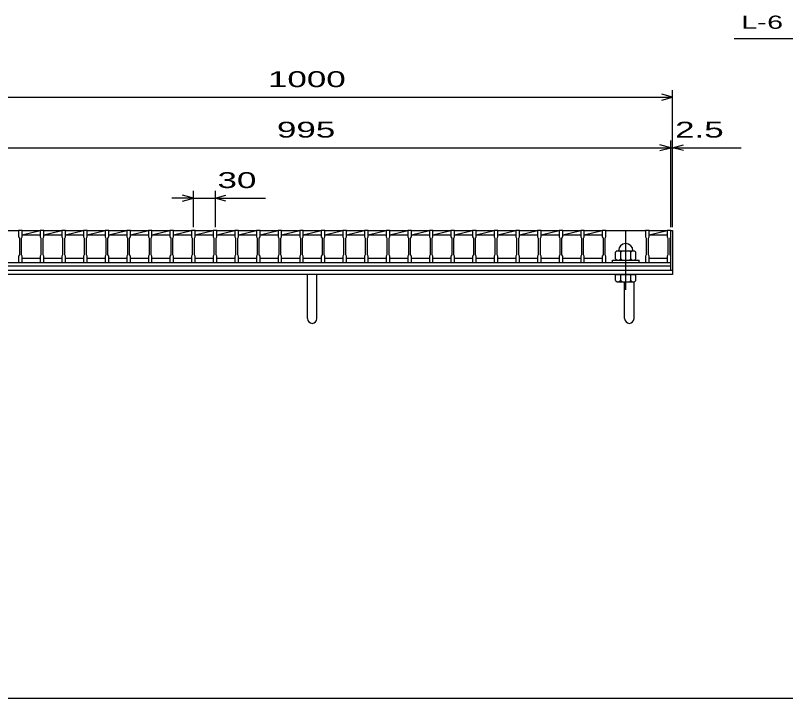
# Model space of a CAD drawing. Units: millimetres, scale not verified. Extents: x -1820 to 1731, y -1282 to 1054.
# Drawn here: x -1262 to -194, y -1146 to -199 of the extents above; entities that cross this region are included whole.
import ezdxf
from ezdxf.enums import TextEntityAlignment as Align

# ---------------------------------------------------------------- set-up
doc = ezdxf.new("R2010")
doc.units = ezdxf.units.MM
doc.header["$LTSCALE"] = 10
doc.linetypes.add('CHAIN', pattern=[18.5, 12, -1.5, 3.5, -1.5])
for name, color, linetype, lineweight in [('0_2', 150, 'Continuous', 25), ('16', 3, 'Continuous', 25), ('19', 6, 'Continuous', 25), ('22', 4, 'Continuous', 25)]:
    doc.layers.add(name, color=color, linetype=linetype, lineweight=lineweight)
doc.styles.add('ベクトル', font='')
doc.styles.get('ベクトル').set_extended_font_data('ベクトル')

msp = doc.modelspace()

# ---------------------------------------------------------------- linework, layer by layer
at = {"layer": '0_2'}
msp.add_line((1731, -1146.5), (-1729, -1146.5), dxfattribs=at)
at = {"layer": '16'}
for p, q in [((-1313, -497.5), (-1258, -497.5)), ((-1258, -497.5), (-1258, -496.8)), ((-1258, -496.8), (-1253, -496.8)), ((-1258, -497.5), (-1258, -506)), ((-1253, -497.5), (-1258, -497.5)), ((-1253, -496.8), (-1253, -497.5)), ((-1253, -506), (-1253, -497.5)), ((-1253, -497.5), (-1228, -497.5)), ((-1253, -503.5), (-1228, -497.5)), ((-1228, -497.5), (-1228, -496.8)), ((-1228, -496.8), (-1223, -496.8)), ((-1228, -497.5), (-1228, -506)), ((-1223, -497.5), (-1228, -497.5)), ((-1223, -496.8), (-1223, -497.5)), ((-1223, -506), (-1223, -497.5)), ((-1223, -497.5), (-1198, -497.5)), ((-1223, -503.5), (-1198, -497.5)), ((-1198, -497.5), (-1198, -496.8)), ((-1198, -496.8), (-1193, -496.8)), ((-1198, -497.5), (-1198, -506)), ((-1193, -497.5), (-1198, -497.5)), ((-1193, -496.8), (-1193, -497.5)), ((-1193, -506), (-1193, -497.5)), ((-1193, -497.5), (-1168, -497.5)), ((-1193, -503.5), (-1168, -497.5)), ((-1168, -497.5), (-1168, -496.8)), ((-1168, -496.8), (-1163, -496.8)), ((-1168, -497.5), (-1168, -506)), ((-1163, -497.5), (-1168, -497.5)), ((-1163, -496.8), (-1163, -497.5)), ((-1163, -506), (-1163, -497.5)), ((-1163, -497.5), (-1138, -497.5)), ((-1163, -503.5), (-1138, -497.5)), ((-1138, -497.5), (-1138, -496.8)), ((-1138, -496.8), (-1133, -496.8)), ((-1138, -497.5), (-1138, -506)), ((-1133, -497.5), (-1138, -497.5)), ((-1133, -496.8), (-1133, -497.5)), ((-1133, -506), (-1133, -497.5)), ((-1133, -497.5), (-1108, -497.5)), ((-1133, -503.5), (-1108, -497.5)), ((-1108, -497.5), (-1108, -496.8)), ((-1108, -496.8), (-1103, -496.8)), ((-1108, -497.5), (-1108, -506)), ((-1103, -497.5), (-1108, -497.5)), ((-1103, -496.8), (-1103, -497.5)), ((-1103, -506), (-1103, -497.5)), ((-1103, -497.5), (-1078, -497.5)), ((-1103, -503.5), (-1078, -497.5)), ((-1078, -497.5), (-1078, -496.8)), ((-1078, -496.8), (-1073, -496.8)), ((-1078, -497.5), (-1078, -506)), ((-1073, -497.5), (-1078, -497.5)), ((-1073, -496.8), (-1073, -497.5)), ((-1073, -506), (-1073, -497.5)), ((-1073, -497.5), (-1048, -497.5)), ((-1073, -503.5), (-1048, -497.5)), ((-1048, -497.5), (-1048, -496.8)), ((-1048, -496.8), (-1043, -496.8)), ((-1048, -497.5), (-1048, -506)), ((-1043, -497.5), (-1048, -497.5)), ((-1043, -496.8), (-1043, -497.5)), ((-1043, -506), (-1043, -497.5)), ((-1043, -497.5), (-1018, -497.5)), ((-1043, -503.5), (-1018, -497.5)), ((-1018, -497.5), (-1018, -496.8)), ((-1018, -496.8), (-1013, -496.8)), ((-1018, -497.5), (-1018, -506)), ((-1013, -497.5), (-1018, -497.5)), ((-1013, -496.8), (-1013, -497.5)), ((-1013, -506), (-1013, -497.5)), ((-1013, -497.5), (-988, -497.5)), ((-1013, -503.5), (-988, -497.5)), ((-988, -497.5), (-988, -496.8)), ((-988, -496.8), (-983, -496.8)), ((-988, -497.5), (-988, -506)), ((-983, -497.5), (-988, -497.5)), ((-983, -496.8), (-983, -497.5)), ((-983, -506), (-983, -497.5)), ((-983, -497.5), (-958, -497.5)), ((-983, -503.5), (-958, -497.5)), ((-958, -497.5), (-958, -496.8)), ((-958, -496.8), (-953, -496.8)), ((-958, -497.5), (-958, -506)), ((-953, -497.5), (-958, -497.5)), ((-953, -496.8), (-953, -497.5)), ((-953, -506), (-953, -497.5)), ((-953, -497.5), (-928, -497.5)), ((-953, -503.5), (-928, -497.5)), ((-928, -497.5), (-928, -496.8)), ((-928, -496.8), (-923, -496.8)), ((-928, -497.5), (-928, -506)), ((-923, -497.5), (-928, -497.5)), ((-923, -496.8), (-923, -497.5)), ((-923, -506), (-923, -497.5)), ((-923, -497.5), (-898, -497.5)), ((-923, -503.5), (-898, -497.5)), ((-898, -497.5), (-898, -496.8)), ((-898, -496.8), (-893, -496.8)), ((-898, -497.5), (-898, -506)), ((-893, -497.5), (-898, -497.5)), ((-893, -496.8), (-893, -497.5)), ((-893, -506), (-893, -497.5)), ((-893, -497.5), (-868, -497.5)), ((-893, -503.5), (-868, -497.5)), ((-868, -497.5), (-868, -496.8)), ((-868, -496.8), (-863, -496.8)), ((-868, -497.5), (-868, -506)), ((-863, -497.5), (-868, -497.5)), ((-863, -496.8), (-863, -497.5)), ((-863, -506), (-863, -497.5)), ((-863, -497.5), (-838, -497.5)), ((-863, -503.5), (-838, -497.5)), ((-838, -497.5), (-838, -496.8)), ((-838, -496.8), (-833, -496.8)), ((-838, -497.5), (-838, -506)), ((-833, -497.5), (-838, -497.5)), ((-833, -496.8), (-833, -497.5)), ((-833, -506), (-833, -497.5)), ((-833, -497.5), (-808, -497.5)), ((-833, -503.5), (-808, -497.5)), ((-808, -497.5), (-808, -496.8)), ((-808, -496.8), (-803, -496.8)), ((-808, -497.5), (-808, -506)), ((-803, -497.5), (-808, -497.5)), ((-803, -496.8), (-803, -497.5)), ((-803, -506), (-803, -497.5)), ((-803, -497.5), (-778, -497.5)), ((-803, -503.5), (-778, -497.5)), ((-778, -497.5), (-778, -496.8)), ((-778, -496.8), (-773, -496.8)), ((-778, -497.5), (-778, -506)), ((-773, -497.5), (-778, -497.5)), ((-773, -496.8), (-773, -497.5)), ((-773, -506), (-773, -497.5)), ((-773, -497.5), (-748, -497.5)), ((-773, -503.5), (-748, -497.5)), ((-748, -497.5), (-748, -496.8)), ((-748, -496.8), (-743, -496.8)), ((-748, -497.5), (-748, -506)), ((-743, -497.5), (-748, -497.5)), ((-743, -496.8), (-743, -497.5)), ((-743, -506), (-743, -497.5)), ((-743, -497.5), (-718, -497.5)), ((-743, -503.5), (-718, -497.5)), ((-718, -497.5), (-718, -496.8)), ((-718, -496.8), (-713, -496.8)), ((-718, -497.5), (-718, -506)), ((-713, -497.5), (-718, -497.5)), ((-713, -496.8), (-713, -497.5)), ((-713, -506), (-713, -497.5)), ((-713, -497.5), (-688, -497.5)), ((-713, -503.5), (-688, -497.5)), ((-688, -497.5), (-688, -496.8)), ((-688, -496.8), (-683, -496.8)), ((-688, -497.5), (-688, -506)), ((-683, -497.5), (-688, -497.5)), ((-683, -496.8), (-683, -497.5)), ((-683, -506), (-683, -497.5)), ((-683, -497.5), (-658, -497.5)), ((-683, -503.5), (-658, -497.5)), ((-658, -497.5), (-658, -496.8)), ((-658, -496.8), (-653, -496.8)), ((-658, -497.5), (-658, -506)), ((-653, -497.5), (-658, -497.5)), ((-653, -496.8), (-653, -497.5)), ((-653, -506), (-653, -497.5)), ((-653, -497.5), (-628, -497.5)), ((-653, -503.5), (-628, -497.5)), ((-628, -497.5), (-628, -496.8)), ((-628, -496.8), (-623, -496.8)), ((-628, -497.5), (-628, -506)), ((-623, -497.5), (-628, -497.5)), ((-623, -496.8), (-623, -497.5)), ((-623, -506), (-623, -497.5)), ((-623, -497.5), (-598, -497.5)), ((-623, -503.5), (-598, -497.5)), ((-598, -497.5), (-598, -496.8)), ((-598, -496.8), (-593, -496.8)), ((-598, -497.5), (-598, -506)), ((-593, -497.5), (-598, -497.5)), ((-593, -496.8), (-593, -497.5)), ((-593, -506), (-593, -497.5)), ((-593, -497.5), (-568, -497.5)), ((-593, -503.5), (-568, -497.5)), ((-568, -497.5), (-568, -496.8)), ((-568, -496.8), (-563, -496.8)), ((-568, -497.5), (-568, -506)), ((-563, -497.5), (-568, -497.5)), ((-563, -496.8), (-563, -497.5)), ((-563, -506), (-563, -497.5)), ((-563, -497.5), (-538, -497.5)), ((-563, -503.5), (-538, -497.5)), ((-538, -497.5), (-538, -496.8)), ((-538, -496.8), (-533, -496.8)), ((-538, -497.5), (-538, -506)), ((-533, -497.5), (-538, -497.5)), ((-533, -496.8), (-533, -497.5)), ((-533, -506), (-533, -497.5)), ((-533, -497.5), (-508, -497.5)), ((-533, -503.5), (-508, -497.5)), ((-508, -497.5), (-508, -496.8)), ((-508, -496.8), (-503, -496.8)), ((-508, -497.5), (-508, -506)), ((-503, -497.5), (-508, -497.5)), ((-503, -496.8), (-503, -497.5)), ((-503, -506), (-503, -497.5)), ((-503, -497.5), (-478, -497.5)), ((-503, -503.5), (-478, -497.5)), ((-478, -497.5), (-478, -496.8)), ((-478, -496.8), (-473, -496.8)), ((-478, -497.5), (-478, -506)), ((-473, -497.5), (-478, -497.5)), ((-473, -496.8), (-473, -497.5)), ((-473, -506), (-473, -497.5)), ((-473, -497.5), (-448, -497.5)), ((-473, -503.5), (-448, -497.5)), ((-448, -497.5), (-448, -496.8)), ((-448, -496.8), (-443, -496.8)), ((-448, -497.5), (-448, -506)), ((-443, -497.5), (-448, -497.5)), ((-443, -496.8), (-443, -497.5)), ((-443, -506), (-443, -497.5)), ((-443, -497.5), (-388, -497.5)), ((-388, -497.5), (-388, -496.8)), ((-388, -496.8), (-383, -496.8)), ((-388, -497.5), (-388, -506)), ((-383, -497.5), (-388, -497.5)), ((-383, -496.8), (-383, -497.5)), ((-383, -506), (-383, -497.5)), ((-383, -497.5), (-358, -497.5)), ((-383, -503.5), (-358, -497.5)), ((-358, -497.5), (-358, -496.8)), ((-358, -496.8), (-353, -496.8)), ((-358, -497.5), (-358, -506)), ((-353, -497.5), (-358, -497.5)), ((-353, -496.8), (-353, -497.5)), ((-353, -506), (-353, -497.5)), ((-353, -535.5), (-353, -497.5)), ((-1258, -506), (-1257, -508)), ((-1257, -508), (-1257, -531)), ((-1254, -508), (-1253, -506)), ((-1254, -531), (-1254, -508)), ((-1253, -503.5), (-1228, -503.5)), ((-1228, -506), (-1227, -508)), ((-1227, -508), (-1227, -531)), ((-1224, -508), (-1223, -506)), ((-1224, -531), (-1224, -508)), ((-1223, -503.5), (-1198, -503.5)), ((-1198, -506), (-1197, -508)), ((-1197, -508), (-1197, -531)), ((-1194, -508), (-1193, -506)), ((-1194, -531), (-1194, -508)), ((-1193, -503.5), (-1168, -503.5)), ((-1168, -506), (-1167, -508)), ((-1167, -508), (-1167, -531)), ((-1164, -508), (-1163, -506)), ((-1164, -531), (-1164, -508)), ((-1163, -503.5), (-1138, -503.5)), ((-1138, -506), (-1137, -508)), ((-1137, -508), (-1137, -531)), ((-1134, -508), (-1133, -506)), ((-1134, -531), (-1134, -508)), ((-1133, -503.5), (-1108, -503.5)), ((-1108, -506), (-1107, -508)), ((-1107, -508), (-1107, -531)), ((-1104, -508), (-1103, -506)), ((-1104, -531), (-1104, -508)), ((-1103, -503.5), (-1078, -503.5)), ((-1078, -506), (-1077, -508)), ((-1077, -508), (-1077, -531)), ((-1074, -508), (-1073, -506)), ((-1074, -531), (-1074, -508)), ((-1073, -503.5), (-1048, -503.5)), ((-1048, -506), (-1047, -508)), ((-1047, -508), (-1047, -531)), ((-1044, -508), (-1043, -506)), ((-1044, -531), (-1044, -508)), ((-1043, -503.5), (-1018, -503.5)), ((-1018, -506), (-1017, -508)), ((-1017, -508), (-1017, -531)), ((-1014, -508), (-1013, -506)), ((-1014, -531), (-1014, -508)), ((-1013, -503.5), (-988, -503.5)), ((-988, -506), (-987, -508)), ((-987, -508), (-987, -531)), ((-984, -508), (-983, -506)), ((-984, -531), (-984, -508)), ((-983, -503.5), (-958, -503.5)), ((-958, -506), (-957, -508)), ((-957, -508), (-957, -531)), ((-954, -508), (-953, -506)), ((-954, -531), (-954, -508)), ((-953, -503.5), (-928, -503.5)), ((-928, -506), (-927, -508)), ((-927, -508), (-927, -531)), ((-924, -508), (-923, -506)), ((-924, -531), (-924, -508)), ((-923, -503.5), (-898, -503.5)), ((-898, -506), (-897, -508)), ((-897, -508), (-897, -531)), ((-894, -508), (-893, -506)), ((-894, -531), (-894, -508)), ((-893, -503.5), (-868, -503.5)), ((-868, -506), (-867, -508)), ((-867, -508), (-867, -531)), ((-864, -508), (-863, -506)), ((-864, -531), (-864, -508)), ((-863, -503.5), (-838, -503.5)), ((-838, -506), (-837, -508)), ((-837, -508), (-837, -531)), ((-834, -508), (-833, -506)), ((-834, -531), (-834, -508)), ((-833, -503.5), (-808, -503.5)), ((-808, -506), (-807, -508)), ((-807, -508), (-807, -531)), ((-804, -508), (-803, -506)), ((-804, -531), (-804, -508)), ((-803, -503.5), (-778, -503.5)), ((-778, -506), (-777, -508)), ((-777, -508), (-777, -531)), ((-774, -508), (-773, -506)), ((-774, -531), (-774, -508)), ((-773, -503.5), (-748, -503.5)), ((-748, -506), (-747, -508)), ((-747, -508), (-747, -531)), ((-744, -508), (-743, -506)), ((-744, -531), (-744, -508)), ((-743, -503.5), (-718, -503.5)), ((-718, -506), (-717, -508)), ((-717, -508), (-717, -531)), ((-714, -508), (-713, -506)), ((-714, -531), (-714, -508)), ((-713, -503.5), (-688, -503.5)), ((-688, -506), (-687, -508)), ((-687, -508), (-687, -531)), ((-684, -508), (-683, -506)), ((-684, -531), (-684, -508)), ((-683, -503.5), (-658, -503.5)), ((-658, -506), (-657, -508)), ((-657, -508), (-657, -531)), ((-654, -508), (-653, -506)), ((-654, -531), (-654, -508)), ((-653, -503.5), (-628, -503.5)), ((-628, -506), (-627, -508)), ((-627, -508), (-627, -531)), ((-624, -508), (-623, -506)), ((-624, -531), (-624, -508)), ((-623, -503.5), (-598, -503.5)), ((-598, -506), (-597, -508)), ((-597, -508), (-597, -531)), ((-594, -508), (-593, -506)), ((-594, -531), (-594, -508)), ((-593, -503.5), (-568, -503.5)), ((-568, -506), (-567, -508)), ((-567, -508), (-567, -531)), ((-564, -508), (-563, -506)), ((-564, -531), (-564, -508)), ((-563, -503.5), (-538, -503.5)), ((-538, -506), (-537, -508)), ((-537, -508), (-537, -531)), ((-534, -508), (-533, -506)), ((-534, -531), (-534, -508)), ((-533, -503.5), (-508, -503.5)), ((-508, -506), (-507, -508)), ((-507, -508), (-507, -531)), ((-504, -508), (-503, -506)), ((-504, -531), (-504, -508)), ((-503, -503.5), (-478, -503.5)), ((-478, -506), (-477, -508)), ((-477, -508), (-477, -531)), ((-474, -508), (-473, -506)), ((-474, -531), (-474, -508)), ((-473, -503.5), (-448, -503.5)), ((-448, -506), (-447, -508)), ((-447, -508), (-447, -531)), ((-444, -508), (-443, -506)), ((-444, -531), (-444, -508)), ((-388, -506), (-387, -508)), ((-387, -508), (-387, -531)), ((-384, -508), (-383, -506)), ((-384, -531), (-384, -508)), ((-383, -503.5), (-358, -503.5)), ((-358, -506), (-357, -508)), ((-357, -508), (-357, -531)), ((-354, -508), (-353, -506)), ((-354, -531), (-354, -508)), ((-1257, -531), (-1258, -533)), ((-1258, -533), (-1258, -541.5)), ((-1253, -533), (-1254, -531)), ((-1253, -541.5), (-1253, -533)), ((-1227, -531), (-1228, -533)), ((-1228, -533), (-1228, -541.5)), ((-1223, -533), (-1224, -531)), ((-1223, -541.5), (-1223, -533)), ((-1197, -531), (-1198, -533)), ((-1198, -533), (-1198, -541.5)), ((-1193, -533), (-1194, -531)), ((-1193, -541.5), (-1193, -533)), ((-1167, -531), (-1168, -533)), ((-1168, -533), (-1168, -541.5)), ((-1163, -533), (-1164, -531)), ((-1163, -541.5), (-1163, -533)), ((-1137, -531), (-1138, -533)), ((-1138, -533), (-1138, -541.5)), ((-1133, -533), (-1134, -531)), ((-1133, -541.5), (-1133, -533)), ((-1107, -531), (-1108, -533)), ((-1108, -533), (-1108, -541.5)), ((-1103, -533), (-1104, -531)), ((-1103, -541.5), (-1103, -533)), ((-1077, -531), (-1078, -533)), ((-1078, -533), (-1078, -541.5)), ((-1073, -533), (-1074, -531)), ((-1073, -541.5), (-1073, -533)), ((-1047, -531), (-1048, -533)), ((-1048, -533), (-1048, -541.5)), ((-1043, -533), (-1044, -531)), ((-1043, -541.5), (-1043, -533)), ((-1017, -531), (-1018, -533)), ((-1018, -533), (-1018, -541.5)), ((-1013, -533), (-1014, -531)), ((-1013, -541.5), (-1013, -533)), ((-987, -531), (-988, -533)), ((-988, -533), (-988, -541.5)), ((-983, -533), (-984, -531)), ((-983, -541.5), (-983, -533)), ((-957, -531), (-958, -533)), ((-958, -533), (-958, -541.5)), ((-953, -533), (-954, -531)), ((-953, -541.5), (-953, -533)), ((-927, -531), (-928, -533)), ((-928, -533), (-928, -541.5)), ((-923, -533), (-924, -531)), ((-923, -541.5), (-923, -533)), ((-897, -531), (-898, -533)), ((-898, -533), (-898, -541.5)), ((-893, -533), (-894, -531)), ((-893, -541.5), (-893, -533)), ((-867, -531), (-868, -533)), ((-868, -533), (-868, -541.5)), ((-863, -533), (-864, -531)), ((-863, -541.5), (-863, -533)), ((-837, -531), (-838, -533)), ((-838, -533), (-838, -541.5)), ((-833, -533), (-834, -531)), ((-833, -541.5), (-833, -533)), ((-807, -531), (-808, -533)), ((-808, -533), (-808, -541.5)), ((-803, -533), (-804, -531)), ((-803, -541.5), (-803, -533)), ((-777, -531), (-778, -533)), ((-778, -533), (-778, -541.5)), ((-773, -533), (-774, -531)), ((-773, -541.5), (-773, -533)), ((-747, -531), (-748, -533)), ((-748, -533), (-748, -541.5)), ((-743, -533), (-744, -531)), ((-743, -541.5), (-743, -533)), ((-717, -531), (-718, -533)), ((-718, -533), (-718, -541.5)), ((-713, -533), (-714, -531)), ((-713, -541.5), (-713, -533)), ((-687, -531), (-688, -533)), ((-688, -533), (-688, -541.5)), ((-683, -533), (-684, -531)), ((-683, -541.5), (-683, -533)), ((-657, -531), (-658, -533)), ((-658, -533), (-658, -541.5)), ((-653, -533), (-654, -531)), ((-653, -541.5), (-653, -533)), ((-627, -531), (-628, -533)), ((-628, -533), (-628, -541.5)), ((-623, -533), (-624, -531)), ((-623, -541.5), (-623, -533)), ((-597, -531), (-598, -533)), ((-598, -533), (-598, -541.5)), ((-593, -533), (-594, -531)), ((-593, -541.5), (-593, -533)), ((-567, -531), (-568, -533)), ((-568, -533), (-568, -541.5)), ((-563, -533), (-564, -531)), ((-563, -541.5), (-563, -533)), ((-537, -531), (-538, -533)), ((-538, -533), (-538, -541.5)), ((-533, -533), (-534, -531)), ((-533, -541.5), (-533, -533)), ((-507, -531), (-508, -533)), ((-508, -533), (-508, -541.5)), ((-503, -533), (-504, -531)), ((-503, -541.5), (-503, -533)), ((-477, -531), (-478, -533)), ((-478, -533), (-478, -541.5)), ((-473, -533), (-474, -531)), ((-473, -541.5), (-473, -533)), ((-447, -531), (-448, -533)), ((-448, -533), (-448, -541.5)), ((-443, -533), (-444, -531)), ((-443, -541.5), (-443, -533)), ((-427.5, -525.5), (-429.5, -527.5)), ((-429.5, -536.5), (-429.5, -527.5)), ((-427.5, -525.5), (-403.5, -525.5)), ((-422.5, -527.5), (-424.5, -525.5)), ((-422.5, -527.5), (-420.5, -525.5)), ((-422.5, -536.5), (-422.5, -527.5)), ((-408.5, -527.5), (-410.5, -525.5)), ((-408.5, -527.5), (-406.5, -525.5)), ((-408.5, -536.5), (-408.5, -527.5)), ((-401.5, -527.5), (-403.5, -525.5)), ((-401.5, -536.5), (-401.5, -527.5)), ((-387, -531), (-388, -533)), ((-388, -533), (-388, -541.5)), ((-383, -533), (-384, -531)), ((-383, -541.5), (-383, -533)), ((-357, -531), (-358, -533)), ((-358, -533), (-358, -541.5)), ((-353, -533), (-354, -531)), ((-353, -541.5), (-353, -533)), ((-1348, -541.5), (-353, -541.5)), ((-1313, -541.5), (-1258, -541.5)), ((-1258, -541.5), (-1253, -541.5)), ((-1253, -535.5), (-1228, -535.5)), ((-1228, -541.5), (-1223, -541.5)), ((-1223, -535.5), (-1198, -535.5)), ((-1198, -541.5), (-1193, -541.5)), ((-1193, -535.5), (-1168, -535.5)), ((-1168, -541.5), (-1163, -541.5)), ((-1163, -535.5), (-1138, -535.5)), ((-1138, -541.5), (-1133, -541.5)), ((-1133, -535.5), (-1108, -535.5)), ((-1108, -541.5), (-1103, -541.5)), ((-1103, -535.5), (-1078, -535.5)), ((-1078, -541.5), (-1073, -541.5)), ((-1073, -535.5), (-1048, -535.5)), ((-1048, -541.5), (-1043, -541.5)), ((-1043, -535.5), (-1018, -535.5)), ((-1018, -541.5), (-1013, -541.5)), ((-1013, -535.5), (-988, -535.5)), ((-988, -541.5), (-983, -541.5)), ((-983, -535.5), (-958, -535.5)), ((-958, -541.5), (-953, -541.5)), ((-953, -535.5), (-928, -535.5)), ((-928, -541.5), (-923, -541.5)), ((-923, -535.5), (-898, -535.5)), ((-898, -541.5), (-893, -541.5)), ((-893, -535.5), (-868, -535.5)), ((-868, -541.5), (-863, -541.5)), ((-863, -535.5), (-838, -535.5)), ((-838, -541.5), (-833, -541.5)), ((-833, -535.5), (-808, -535.5)), ((-808, -541.5), (-803, -541.5)), ((-803, -535.5), (-778, -535.5)), ((-778, -541.5), (-773, -541.5)), ((-773, -535.5), (-748, -535.5)), ((-748, -541.5), (-743, -541.5)), ((-743, -535.5), (-718, -535.5)), ((-718, -541.5), (-713, -541.5)), ((-713, -535.5), (-688, -535.5)), ((-688, -541.5), (-683, -541.5)), ((-683, -535.5), (-658, -535.5)), ((-658, -541.5), (-653, -541.5)), ((-653, -535.5), (-628, -535.5)), ((-628, -541.5), (-623, -541.5)), ((-623, -535.5), (-598, -535.5)), ((-598, -541.5), (-593, -541.5)), ((-593, -535.5), (-568, -535.5)), ((-568, -541.5), (-563, -541.5)), ((-563, -535.5), (-538, -535.5)), ((-538, -541.5), (-533, -541.5)), ((-533, -535.5), (-508, -535.5)), ((-508, -541.5), (-503, -541.5)), ((-503, -535.5), (-478, -535.5)), ((-478, -541.5), (-473, -541.5)), ((-473, -535.5), (-448, -535.5)), ((-448, -541.5), (-443, -541.5)), ((-443, -541.5), (-388, -541.5)), ((-434, -541.5), (-434, -538.5)), ((-434, -538.5), (-397, -538.5)), ((-434, -541.5), (-397, -541.5)), ((-429.5, -536.5), (-427.5, -538.5)), ((-424.5, -538.5), (-422.5, -536.5)), ((-422.5, -536.5), (-420.5, -538.5)), ((-410.5, -538.5), (-408.5, -536.5)), ((-408.5, -536.5), (-406.5, -538.5)), ((-403.5, -538.5), (-401.5, -536.5)), ((-397, -541.5), (-397, -538.5)), ((-388, -541.5), (-383, -541.5)), ((-383, -535.5), (-358, -535.5)), ((-358, -541.5), (-353, -541.5)), ((-353, -546.5), (-353, -541.5)), ((-1348, -546.5), (-353, -546.5)), ((-1348, -552.5), (-353, -552.5)), ((-353, -552.5), (-353, -546.5))]:
    msp.add_line(p, q, dxfattribs=at)
at = {"layer": '16', "linetype": 'CHAIN'}
msp.add_line((-415.5, -579.5), (-415.5, -498.5), dxfattribs=at)
at = {"layer": '16'}
msp.add_arc((-415.5, -525.5), 10, 0, 180, dxfattribs=at)
at = {"layer": '19'}
for p, q in [((-353, -497.5), (-350.5, -497.5)), ((-350.5, -497.5), (-350.5, -552.5)), ((-1350.5, -552.5), (-350.5, -552.5)), ((-350.5, -552.5), (-350.5, -558.5)), ((-350.5, -558.5), (-1350.5, -558.5)), ((-857, -619.61), (-857, -558.5)), ((-844, -619.61), (-844, -558.5)), ((-429.5, -566.5), (-429.5, -558.5)), ((-429.5, -558.5), (-401.5, -558.5)), ((-422.5, -566.5), (-422.5, -558.5)), ((-408.5, -566.5), (-408.5, -558.5)), ((-401.5, -566.5), (-401.5, -558.5)), ((-429.5, -566.5), (-427.5, -568.5)), ((-427.5, -568.5), (-403.5, -568.5)), ((-422.5, -566.5), (-424.5, -568.5)), ((-420.5, -568.5), (-422.5, -566.5)), ((-417, -619.61), (-417, -568.5)), ((-408.5, -566.5), (-410.5, -568.5)), ((-406.5, -568.5), (-408.5, -566.5)), ((-404, -619.61), (-404, -568.5)), ((-403.5, -568.5), (-401.5, -566.5))]:
    msp.add_line(p, q, dxfattribs=at)
for centre in [(-850.5, -619.61), (-410.5, -619.61)]:
    msp.add_arc(centre, 6.5, 180, 0, dxfattribs=at)
at = {"layer": '22'}
for p, q in [((-265, -231), (-65, -231)), ((-350.5, -312.5), (-365.5, -308.5)), ((-350.5, -492.5), (-350.5, -302.5)), ((-1350.5, -312.5), (-350.5, -312.5)), ((-365.5, -316.5), (-350.5, -312.5)), ((-353, -492.5), (-353, -372.5)), ((-350.5, -492.5), (-350.5, -372.5)), ((-1348, -382.5), (-353, -382.5)), ((-353, -382.5), (-368, -378.5)), ((-368, -386.5), (-353, -382.5)), ((-353, -382.5), (-350.5, -382.5)), ((-350.5, -382.5), (-335.5, -378.5)), ((-335.5, -386.5), (-350.5, -382.5)), ((-350.5, -382.5), (-255.5, -382.5)), ((-1015.5, -452.5), (-1030.5, -448.5)), ((-1015.5, -492.5), (-1015.5, -442.5)), ((-985.5, -442.5), (-985.5, -492.5)), ((-985.5, -452.5), (-970.5, -448.5)), ((-1015.5, -452.5), (-1045.5, -452.5)), ((-1030.5, -456.5), (-1015.5, -452.5)), ((-1015.5, -452.5), (-985.5, -452.5)), ((-970.5, -456.5), (-985.5, -452.5)), ((-985.5, -452.5), (-915.5, -452.5))]:
    msp.add_line(p, q, dxfattribs=at)

# ---------------------------------------------------------------- texts
at = {"layer": '22', "color": 2, "style": 'ベクトル'}
for s, height, width, p in [('L-', 18.33, 1.6, (-255, -208.5)), (' 6 ', 18.33, 1.6, (-230, -208.5)), (' 1000 ', 21.99, 1.65, (-925.5, -287.5)), (' 995 ', 21.99, 1.65, (-913, -357.5)), (' 2.5 ', 21.99, 1.65, (-360.5, -357.5)), (' 30 ', 21.99, 1.65, (-995.5, -427.5))]:
    msp.add_text(s, height=height, dxfattribs=dict(at, width=width)).set_placement(p, align=Align.MIDDLE_LEFT)

doc.saveas('drawing.dxf')
